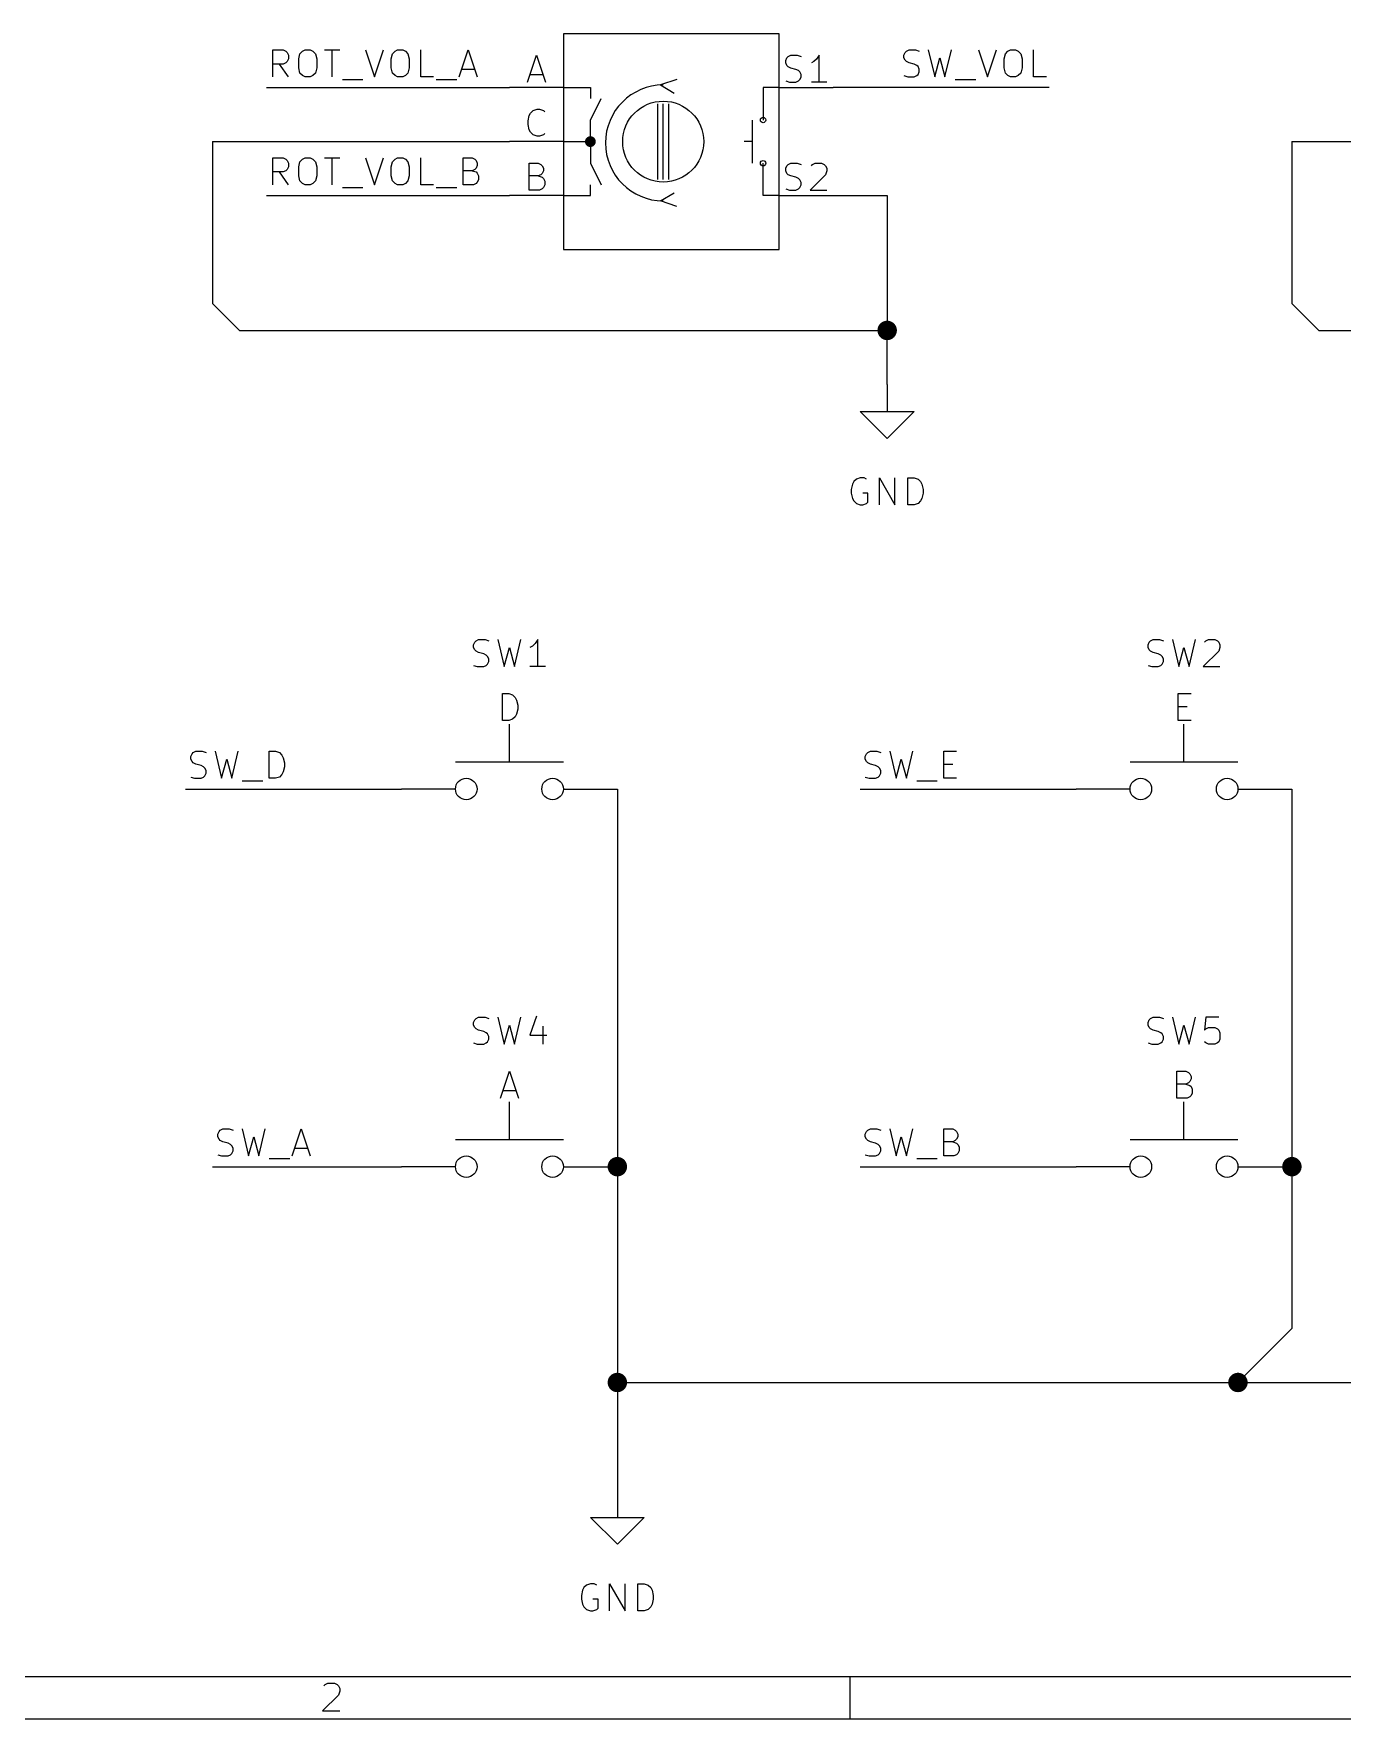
# Model space of a CAD drawing. Extents: x 0.4 to 11.3, y -7.9 to -0.4.
# Drawn here: x 2.819 to 5.243, y -7.874 to -4.75 of the extents above; entities that cross this region are included whole.
import ezdxf

# ---------------------------------------------------------------- set-up
doc = ezdxf.new("R2010")
doc.units = 0
doc.header["$MEASUREMENT"] = 0
for name, color, linetype in [('CYAN2', 4, 'CONTINUOUS'), ('GRAY1', 251, 'CONTINUOUS'), ('GREEN3', 91, 'CONTINUOUS'), ('LYELLOW', 51, 'CONTINUOUS'), ('RED2', 1, 'CONTINUOUS'), ('RED3', 11, 'CONTINUOUS')]:
    doc.layers.add(name, color=color, linetype=linetype)

msp = doc.modelspace()

# ---------------------------------------------------------------- linework, layer by layer
at = {"layer": 'CYAN2', "linetype": 'CONTINUOUS'}
for p, q in [((4.33571, -5.58504), (4.33333, -5.59456)), ((4.33809, -5.58028), (4.33571, -5.58504)), ((4.34286, -5.57551), (4.33809, -5.58028)), ((4.35, -5.57313), (4.34286, -5.57551)), ((4.35714, -5.57313), (4.35, -5.57313)), ((4.36191, -5.57551), (4.35714, -5.57313)), ((4.38571, -5.62313), (4.38571, -5.57313)), ((4.38571, -5.57313), (4.41428, -5.62313)), ((4.41428, -5.62313), (4.41428, -5.57313)), ((4.43809, -5.62313), (4.43809, -5.57313)), ((4.43809, -5.57313), (4.45, -5.57313)), ((4.45, -5.57313), (4.45714, -5.57551)), ((4.45714, -5.57551), (4.46191, -5.58028)), ((4.46191, -5.58028), (4.46429, -5.58504)), ((4.46429, -5.58504), (4.46667, -5.59456)), ((4.33333, -5.59456), (4.33333, -5.6017)), ((4.33333, -5.6017), (4.33571, -5.61122)), ((4.33571, -5.61122), (4.33809, -5.61599)), ((4.33809, -5.61599), (4.34286, -5.62075)), ((4.34286, -5.62075), (4.35, -5.62313)), ((4.35, -5.62313), (4.35476, -5.62313)), ((4.36428, -5.6017), (4.35476, -5.6017)), ((4.35476, -5.62313), (4.36191, -5.62075)), ((4.36191, -5.62075), (4.36428, -5.61837)), ((4.36428, -5.61837), (4.36428, -5.6017)), ((4.45, -5.62313), (4.43809, -5.62313)), ((4.45714, -5.62075), (4.45, -5.62313)), ((4.46191, -5.61599), (4.45714, -5.62075)), ((4.46429, -5.61122), (4.46191, -5.61599)), ((4.46667, -5.6017), (4.46429, -5.61122)), ((4.46667, -5.59456), (4.46667, -5.6017)), ((3.63809, -5.87551), (3.64286, -5.87313)), ((3.64286, -5.87313), (3.65476, -5.87313)), ((3.65476, -5.87313), (3.66191, -5.87551)), ((3.67857, -5.87313), (3.69048, -5.92313)), ((3.70952, -5.92313), (3.72143, -5.87313)), ((3.75238, -5.87313), (3.74762, -5.88028)), ((3.75238, -5.92313), (3.75238, -5.87313)), ((4.88809, -5.87551), (4.89286, -5.87313)), ((4.89286, -5.87313), (4.90476, -5.87313)), ((4.90476, -5.87313), (4.91191, -5.87551)), ((4.92857, -5.87313), (4.94048, -5.92313)), ((4.95952, -5.92313), (4.97143, -5.87313)), ((4.99047, -5.87551), (4.99524, -5.87313)), ((4.99524, -5.87313), (5.00714, -5.87313)), ((5.00714, -5.87313), (5.0119, -5.87551)), ((3.63333, -5.88265), (3.63571, -5.87789)), ((3.63333, -5.88742), (3.63333, -5.88265)), ((3.63571, -5.89218), (3.63333, -5.88742)), ((3.63571, -5.87789), (3.63809, -5.87551)), ((3.63809, -5.89456), (3.63571, -5.89218)), ((3.64286, -5.89694), (3.63809, -5.89456)), ((3.65238, -5.89932), (3.64286, -5.89694)), ((3.65714, -5.9017), (3.65238, -5.89932)), ((3.65952, -5.90408), (3.65714, -5.9017)), ((3.66191, -5.90885), (3.65952, -5.90408)), ((3.69048, -5.92313), (3.7, -5.88742)), ((3.7, -5.88742), (3.70952, -5.92313)), ((3.74285, -5.88504), (3.73809, -5.88742)), ((3.74762, -5.88028), (3.74285, -5.88504)), ((4.88333, -5.88265), (4.88571, -5.87789)), ((4.88333, -5.88742), (4.88333, -5.88265)), ((4.88571, -5.89218), (4.88333, -5.88742)), ((4.88571, -5.87789), (4.88809, -5.87551)), ((4.88809, -5.89456), (4.88571, -5.89218)), ((4.89286, -5.89694), (4.88809, -5.89456)), ((4.90238, -5.89932), (4.89286, -5.89694)), ((4.90714, -5.9017), (4.90238, -5.89932)), ((4.90952, -5.90408), (4.90714, -5.9017)), ((4.91191, -5.90885), (4.90952, -5.90408)), ((4.94048, -5.92313), (4.95, -5.88742)), ((4.95, -5.88742), (4.95952, -5.92313)), ((5.01428, -5.89456), (4.98571, -5.92313)), ((4.98809, -5.87789), (4.99047, -5.87551)), ((5.0119, -5.87551), (5.01428, -5.87789)), ((5.01428, -5.87789), (5.01667, -5.88265)), ((5.01667, -5.88742), (5.01428, -5.89456)), ((5.01667, -5.88265), (5.01667, -5.88742)), ((3.63333, -5.92075), (3.64048, -5.92313)), ((3.64048, -5.92313), (3.65238, -5.92313)), ((3.65238, -5.92313), (3.65714, -5.92075)), ((3.65714, -5.92075), (3.65952, -5.91837)), ((3.65952, -5.91837), (3.66191, -5.91361)), ((3.66191, -5.91361), (3.66191, -5.90885)), ((3.76667, -5.92313), (3.73809, -5.92313)), ((4.88333, -5.92075), (4.89048, -5.92313)), ((4.89048, -5.92313), (4.90238, -5.92313)), ((4.90238, -5.92313), (4.90714, -5.92075)), ((4.90714, -5.92075), (4.90952, -5.91837)), ((4.90952, -5.91837), (4.91191, -5.91361)), ((4.91191, -5.91361), (4.91191, -5.90885)), ((4.98571, -5.92313), (5.01667, -5.92313)), ((3.6869, -6.02313), (3.6869, -5.97313)), ((3.6869, -5.97313), (3.69881, -5.97313)), ((3.69881, -5.97313), (3.70595, -5.97551)), ((3.70595, -5.97551), (3.71071, -5.98028)), ((3.71071, -5.98028), (3.71309, -5.98504)), ((3.71309, -5.98504), (3.71547, -5.99456)), ((3.71547, -5.99456), (3.71547, -6.0017)), ((4.93928, -6.02313), (4.93928, -5.97313)), ((4.93928, -5.97313), (4.96309, -5.97313)), ((4.93928, -5.99694), (4.95595, -5.99694)), ((3.69881, -6.02313), (3.6869, -6.02313)), ((3.70595, -6.02075), (3.69881, -6.02313)), ((3.71071, -6.01599), (3.70595, -6.02075)), ((3.71309, -6.01122), (3.71071, -6.01599)), ((3.71547, -6.0017), (3.71309, -6.01122)), ((4.96309, -6.02313), (4.93928, -6.02313)), ((3.63333, -6.58265), (3.63571, -6.57789)), ((3.63333, -6.58742), (3.63333, -6.58265)), ((3.63571, -6.59218), (3.63333, -6.58742)), ((3.63571, -6.57789), (3.63809, -6.57551)), ((3.63809, -6.59456), (3.63571, -6.59218)), ((3.63809, -6.57551), (3.64286, -6.57313)), ((3.64286, -6.57313), (3.65476, -6.57313)), ((3.65476, -6.57313), (3.66191, -6.57551)), ((3.67857, -6.57313), (3.69048, -6.62313)), ((3.69048, -6.62313), (3.7, -6.58742)), ((3.7, -6.58742), (3.70952, -6.62313)), ((3.70952, -6.62313), (3.72143, -6.57313)), ((3.75, -6.57075), (3.73809, -6.60646)), ((3.7619, -6.5898), (3.7619, -6.62313)), ((4.88333, -6.58265), (4.88571, -6.57789)), ((4.88333, -6.58742), (4.88333, -6.58265)), ((4.88571, -6.59218), (4.88333, -6.58742)), ((4.88571, -6.57789), (4.88809, -6.57551)), ((4.88809, -6.59456), (4.88571, -6.59218)), ((4.88809, -6.57551), (4.89286, -6.57313)), ((4.89286, -6.57313), (4.90476, -6.57313)), ((4.90476, -6.57313), (4.91191, -6.57551)), ((4.92857, -6.57313), (4.94048, -6.62313)), ((4.94048, -6.62313), (4.95, -6.58742)), ((4.95, -6.58742), (4.95952, -6.62313)), ((4.95952, -6.62313), (4.97143, -6.57313)), ((4.99047, -6.57313), (4.98809, -6.59694)), ((5.01428, -6.57313), (4.99047, -6.57313)), ((4.99047, -6.59456), (4.99524, -6.59218)), ((4.99524, -6.59218), (5.00714, -6.59218)), ((5.00714, -6.59218), (5.0119, -6.59456)), ((3.63333, -6.62075), (3.64048, -6.62313)), ((3.64286, -6.59694), (3.63809, -6.59456)), ((3.64048, -6.62313), (3.65238, -6.62313)), ((3.65238, -6.59932), (3.64286, -6.59694)), ((3.65714, -6.6017), (3.65238, -6.59932)), ((3.65238, -6.62313), (3.65714, -6.62075)), ((3.65952, -6.60408), (3.65714, -6.6017)), ((3.65714, -6.62075), (3.65952, -6.61837)), ((3.66191, -6.60885), (3.65952, -6.60408)), ((3.65952, -6.61837), (3.66191, -6.61361)), ((3.66191, -6.61361), (3.66191, -6.60885)), ((3.73809, -6.60646), (3.76904, -6.60646)), ((4.88333, -6.62075), (4.89048, -6.62313)), ((4.89286, -6.59694), (4.88809, -6.59456)), ((4.89048, -6.62313), (4.90238, -6.62313)), ((4.90238, -6.59932), (4.89286, -6.59694)), ((4.90714, -6.6017), (4.90238, -6.59932)), ((4.90238, -6.62313), (4.90714, -6.62075)), ((4.90952, -6.60408), (4.90714, -6.6017)), ((4.90714, -6.62075), (4.90952, -6.61837)), ((4.91191, -6.60885), (4.90952, -6.60408)), ((4.90952, -6.61837), (4.91191, -6.61361)), ((4.91191, -6.61361), (4.91191, -6.60885)), ((4.98809, -6.59694), (4.99047, -6.59456)), ((4.99047, -6.62075), (4.98809, -6.61837)), ((4.99524, -6.62313), (4.99047, -6.62075)), ((5.00714, -6.62313), (4.99524, -6.62313)), ((5.0119, -6.62075), (5.00714, -6.62313)), ((5.0119, -6.59456), (5.01428, -6.59694)), ((5.01428, -6.61837), (5.0119, -6.62075)), ((5.01428, -6.59694), (5.01667, -6.6017)), ((5.01667, -6.61361), (5.01428, -6.61837)), ((5.01667, -6.6017), (5.01667, -6.61361)), ((3.68333, -6.72313), (3.7, -6.67313)), ((3.7, -6.67313), (3.71667, -6.72313)), ((4.9369, -6.72313), (4.9369, -6.67313)), ((4.9369, -6.67313), (4.95357, -6.67313)), ((4.95357, -6.67313), (4.95833, -6.67551)), ((4.95833, -6.67551), (4.96071, -6.67789)), ((4.96071, -6.67789), (4.96309, -6.68265)), ((4.96309, -6.68265), (4.96309, -6.68742)), ((3.68809, -6.70885), (3.7119, -6.70885)), ((4.95357, -6.69694), (4.9369, -6.69694)), ((4.95833, -6.69456), (4.95357, -6.69694)), ((4.95357, -6.69694), (4.96071, -6.69932)), ((4.96071, -6.69218), (4.95833, -6.69456)), ((4.96309, -6.68742), (4.96071, -6.69218)), ((4.96071, -6.69932), (4.96309, -6.7017)), ((4.96309, -6.7017), (4.96547, -6.70646)), ((4.96547, -6.71361), (4.96309, -6.71837)), ((4.96547, -6.70646), (4.96547, -6.71361)), ((4.95595, -6.72313), (4.9369, -6.72313)), ((4.96071, -6.72075), (4.95595, -6.72313)), ((4.96309, -6.71837), (4.96071, -6.72075)), ((3.85, -7.62313), (3.84286, -7.62551)), ((3.85714, -7.62313), (3.85, -7.62313)), ((3.86191, -7.62551), (3.85714, -7.62313)), ((3.88571, -7.67313), (3.88571, -7.62313)), ((3.88571, -7.62313), (3.91428, -7.67313)), ((3.91428, -7.67313), (3.91428, -7.62313)), ((3.93809, -7.67313), (3.93809, -7.62313)), ((3.93809, -7.62313), (3.95, -7.62313)), ((3.95, -7.62313), (3.95714, -7.62551)), ((3.83571, -7.63504), (3.83333, -7.64456)), ((3.83333, -7.64456), (3.83333, -7.6517)), ((3.83333, -7.6517), (3.83571, -7.66122)), ((3.83809, -7.63028), (3.83571, -7.63504)), ((3.84286, -7.62551), (3.83809, -7.63028)), ((3.86428, -7.6517), (3.85476, -7.6517)), ((3.86428, -7.66837), (3.86428, -7.6517)), ((3.95714, -7.62551), (3.96191, -7.63028)), ((3.96191, -7.63028), (3.96429, -7.63504)), ((3.96429, -7.63504), (3.96667, -7.64456)), ((3.96667, -7.6517), (3.96429, -7.66122)), ((3.96667, -7.64456), (3.96667, -7.6517)), ((3.83571, -7.66122), (3.83809, -7.66599)), ((3.83809, -7.66599), (3.84286, -7.67075)), ((3.84286, -7.67075), (3.85, -7.67313)), ((3.85, -7.67313), (3.85476, -7.67313)), ((3.85476, -7.67313), (3.86191, -7.67075)), ((3.86191, -7.67075), (3.86428, -7.66837)), ((3.95, -7.67313), (3.93809, -7.67313)), ((3.95714, -7.67075), (3.95, -7.67313)), ((3.96191, -7.66599), (3.95714, -7.67075)), ((3.96429, -7.66122), (3.96191, -7.66599))]:
    msp.add_line(p, q, dxfattribs=at)
at = {"layer": 'GRAY1', "linetype": 'CONTINUOUS'}
for p, q in [((3.2619, -4.83013), (3.2619, -4.78013)), ((3.2619, -4.78013), (3.28095, -4.78013)), ((3.28095, -4.78013), (3.28571, -4.78251)), ((3.31667, -4.78251), (3.32143, -4.78013)), ((3.32143, -4.78013), (3.33095, -4.78013)), ((3.33095, -4.78013), (3.33571, -4.78251)), ((3.35714, -4.78013), (3.38571, -4.78013)), ((3.37143, -4.83013), (3.37143, -4.78013)), ((3.43333, -4.78013), (3.45, -4.83013)), ((3.45, -4.83013), (3.46667, -4.78013)), ((3.48809, -4.78251), (3.49285, -4.78013)), ((3.49285, -4.78013), (3.50238, -4.78013)), ((3.50238, -4.78013), (3.50714, -4.78251)), ((3.53571, -4.83013), (3.53571, -4.78013)), ((3.60714, -4.83013), (3.62381, -4.78013)), ((3.62381, -4.78013), (3.64048, -4.83013)), ((4.43571, -4.78251), (4.44048, -4.78013)), ((4.44048, -4.78013), (4.45238, -4.78013)), ((4.45238, -4.78013), (4.45952, -4.78251)), ((4.47619, -4.78013), (4.48809, -4.83013)), ((4.50714, -4.83013), (4.51905, -4.78013)), ((4.56904, -4.78013), (4.58571, -4.83013)), ((4.58571, -4.83013), (4.60238, -4.78013)), ((4.62381, -4.78251), (4.62857, -4.78013)), ((4.62857, -4.78013), (4.63809, -4.78013)), ((4.63809, -4.78013), (4.64285, -4.78251)), ((4.67143, -4.83013), (4.67143, -4.78013)), ((3.28095, -4.80632), (3.2619, -4.80632)), ((3.29047, -4.83013), (3.27381, -4.80632)), ((3.28571, -4.80394), (3.28095, -4.80632)), ((3.28571, -4.78251), (3.28809, -4.78489)), ((3.28809, -4.80156), (3.28571, -4.80394)), ((3.28809, -4.78489), (3.29047, -4.78965)), ((3.29047, -4.7968), (3.28809, -4.80156)), ((3.29047, -4.78965), (3.29047, -4.7968)), ((3.30952, -4.7968), (3.3119, -4.78727)), ((3.30952, -4.81346), (3.30952, -4.7968)), ((3.3119, -4.78727), (3.31667, -4.78251)), ((3.33571, -4.78251), (3.34047, -4.78727)), ((3.34047, -4.78727), (3.34285, -4.7968)), ((3.34285, -4.7968), (3.34285, -4.81346)), ((3.48095, -4.7968), (3.48333, -4.78727)), ((3.48095, -4.81346), (3.48095, -4.7968)), ((3.48333, -4.78727), (3.48809, -4.78251)), ((3.50714, -4.78251), (3.5119, -4.78727)), ((3.5119, -4.78727), (3.51428, -4.7968)), ((3.51428, -4.7968), (3.51428, -4.81346)), ((4.43095, -4.78965), (4.43333, -4.78489)), ((4.43095, -4.79441), (4.43095, -4.78965)), ((4.43333, -4.79917), (4.43095, -4.79441)), ((4.43333, -4.78489), (4.43571, -4.78251)), ((4.43571, -4.80156), (4.43333, -4.79917)), ((4.44048, -4.80394), (4.43571, -4.80156)), ((4.45, -4.80632), (4.44048, -4.80394)), ((4.45476, -4.8087), (4.45, -4.80632)), ((4.45714, -4.81108), (4.45476, -4.8087)), ((4.45952, -4.81584), (4.45714, -4.81108)), ((4.48809, -4.83013), (4.49762, -4.79441)), ((4.49762, -4.79441), (4.50714, -4.83013)), ((4.61667, -4.7968), (4.61904, -4.78727)), ((4.61667, -4.81346), (4.61667, -4.7968)), ((4.61904, -4.78727), (4.62381, -4.78251)), ((4.64285, -4.78251), (4.64761, -4.78727)), ((4.64761, -4.78727), (4.65, -4.7968)), ((4.65, -4.7968), (4.65, -4.81346)), ((3.3119, -4.82298), (3.30952, -4.81346)), ((3.31667, -4.82775), (3.3119, -4.82298)), ((3.32143, -4.83013), (3.31667, -4.82775)), ((3.33095, -4.83013), (3.32143, -4.83013)), ((3.33571, -4.82775), (3.33095, -4.83013)), ((3.34047, -4.82298), (3.33571, -4.82775)), ((3.34285, -4.81346), (3.34047, -4.82298)), ((3.39048, -4.83489), (3.42857, -4.83489)), ((3.48333, -4.82298), (3.48095, -4.81346)), ((3.48809, -4.82775), (3.48333, -4.82298)), ((3.49285, -4.83013), (3.48809, -4.82775)), ((3.50238, -4.83013), (3.49285, -4.83013)), ((3.50714, -4.82775), (3.50238, -4.83013)), ((3.5119, -4.82298), (3.50714, -4.82775)), ((3.51428, -4.81346), (3.5119, -4.82298)), ((3.55952, -4.83013), (3.53571, -4.83013)), ((3.56429, -4.83489), (3.60238, -4.83489)), ((3.61191, -4.81584), (3.63571, -4.81584)), ((4.43095, -4.82775), (4.43809, -4.83013)), ((4.43809, -4.83013), (4.45, -4.83013)), ((4.45, -4.83013), (4.45476, -4.82775)), ((4.45476, -4.82775), (4.45714, -4.82537)), ((4.45714, -4.82537), (4.45952, -4.8206)), ((4.45952, -4.8206), (4.45952, -4.81584)), ((4.52619, -4.83489), (4.56428, -4.83489)), ((4.61904, -4.82298), (4.61667, -4.81346)), ((4.62381, -4.82775), (4.61904, -4.82298)), ((4.62857, -4.83013), (4.62381, -4.82775)), ((4.63809, -4.83013), (4.62857, -4.83013)), ((4.64285, -4.82775), (4.63809, -4.83013)), ((4.64761, -4.82298), (4.64285, -4.82775)), ((4.65, -4.81346), (4.64761, -4.82298)), ((4.69524, -4.83013), (4.67143, -4.83013)), ((3.2619, -5.03013), (3.2619, -4.98013)), ((3.2619, -4.98013), (3.28095, -4.98013)), ((3.28095, -4.98013), (3.28571, -4.98251)), ((3.28571, -4.98251), (3.28809, -4.98489)), ((3.28809, -4.98489), (3.29047, -4.98965)), ((3.29047, -4.9968), (3.28809, -5.00156)), ((3.29047, -4.98965), (3.29047, -4.9968)), ((3.30952, -4.9968), (3.3119, -4.98727)), ((3.30952, -5.01346), (3.30952, -4.9968)), ((3.3119, -4.98727), (3.31667, -4.98251)), ((3.31667, -4.98251), (3.32143, -4.98013)), ((3.32143, -4.98013), (3.33095, -4.98013)), ((3.33095, -4.98013), (3.33571, -4.98251)), ((3.33571, -4.98251), (3.34047, -4.98727)), ((3.34047, -4.98727), (3.34285, -4.9968)), ((3.34285, -4.9968), (3.34285, -5.01346)), ((3.35714, -4.98013), (3.38571, -4.98013)), ((3.37143, -5.03013), (3.37143, -4.98013)), ((3.43333, -4.98013), (3.45, -5.03013)), ((3.45, -5.03013), (3.46667, -4.98013)), ((3.48095, -4.9968), (3.48333, -4.98727)), ((3.48095, -5.01346), (3.48095, -4.9968)), ((3.48333, -4.98727), (3.48809, -4.98251)), ((3.48809, -4.98251), (3.49285, -4.98013)), ((3.49285, -4.98013), (3.50238, -4.98013)), ((3.50238, -4.98013), (3.50714, -4.98251)), ((3.50714, -4.98251), (3.5119, -4.98727)), ((3.5119, -4.98727), (3.51428, -4.9968)), ((3.51428, -4.9968), (3.51428, -5.01346)), ((3.53571, -5.03013), (3.53571, -4.98013)), ((3.61428, -5.03013), (3.61428, -4.98013)), ((3.61428, -4.98013), (3.63095, -4.98013)), ((3.63095, -4.98013), (3.63571, -4.98251)), ((3.63571, -4.98251), (3.63809, -4.98489)), ((3.63809, -4.98489), (3.64048, -4.98965)), ((3.64048, -4.99441), (3.63809, -4.99917)), ((3.64048, -4.98965), (3.64048, -4.99441)), ((3.28095, -5.00632), (3.2619, -5.00632)), ((3.29047, -5.03013), (3.27381, -5.00632)), ((3.28571, -5.00394), (3.28095, -5.00632)), ((3.28809, -5.00156), (3.28571, -5.00394)), ((3.3119, -5.02298), (3.30952, -5.01346)), ((3.31667, -5.02775), (3.3119, -5.02298)), ((3.32143, -5.03013), (3.31667, -5.02775)), ((3.33571, -5.02775), (3.33095, -5.03013)), ((3.34047, -5.02298), (3.33571, -5.02775)), ((3.34285, -5.01346), (3.34047, -5.02298)), ((3.48333, -5.02298), (3.48095, -5.01346)), ((3.48809, -5.02775), (3.48333, -5.02298)), ((3.49285, -5.03013), (3.48809, -5.02775)), ((3.50714, -5.02775), (3.50238, -5.03013)), ((3.5119, -5.02298), (3.50714, -5.02775)), ((3.51428, -5.01346), (3.5119, -5.02298)), ((3.63095, -5.00394), (3.61428, -5.00394)), ((3.63571, -5.00156), (3.63095, -5.00394)), ((3.63095, -5.00394), (3.63809, -5.00632)), ((3.63809, -5.02775), (3.63333, -5.03013)), ((3.63809, -4.99917), (3.63571, -5.00156)), ((3.63809, -5.00632), (3.64048, -5.0087)), ((3.64048, -5.02537), (3.63809, -5.02775)), ((3.64048, -5.0087), (3.64285, -5.01346)), ((3.64285, -5.0206), (3.64048, -5.02537)), ((3.64285, -5.01346), (3.64285, -5.0206)), ((3.33095, -5.03013), (3.32143, -5.03013)), ((3.39048, -5.03489), (3.42857, -5.03489)), ((3.50238, -5.03013), (3.49285, -5.03013)), ((3.55952, -5.03013), (3.53571, -5.03013)), ((3.56429, -5.03489), (3.60238, -5.03489)), ((3.63333, -5.03013), (3.61428, -5.03013)), ((3.10952, -6.08965), (3.1119, -6.08489)), ((3.10952, -6.09441), (3.10952, -6.08965)), ((3.1119, -6.08489), (3.11428, -6.08251)), ((3.11428, -6.08251), (3.11905, -6.08013)), ((3.11905, -6.08013), (3.13095, -6.08013)), ((3.13095, -6.08013), (3.13809, -6.08251)), ((3.15476, -6.08013), (3.16667, -6.13013)), ((3.18571, -6.13013), (3.19762, -6.08013)), ((3.25476, -6.13013), (3.25476, -6.08013)), ((3.25476, -6.08013), (3.26666, -6.08013)), ((3.26666, -6.08013), (3.2738, -6.08251)), ((3.2738, -6.08251), (3.27857, -6.08727)), ((3.27857, -6.08727), (3.28095, -6.09203)), ((3.28095, -6.09203), (3.28333, -6.10156)), ((4.35952, -6.08965), (4.3619, -6.08489)), ((4.35952, -6.09441), (4.35952, -6.08965)), ((4.3619, -6.08489), (4.36428, -6.08251)), ((4.36428, -6.08251), (4.36905, -6.08013)), ((4.36905, -6.08013), (4.38095, -6.08013)), ((4.38095, -6.08013), (4.38809, -6.08251)), ((4.40476, -6.08013), (4.41667, -6.13013)), ((4.43571, -6.13013), (4.44762, -6.08013)), ((4.50476, -6.13013), (4.50476, -6.08013)), ((4.50476, -6.08013), (4.52857, -6.08013)), ((3.1119, -6.09917), (3.10952, -6.09441)), ((3.11428, -6.10156), (3.1119, -6.09917)), ((3.11905, -6.10394), (3.11428, -6.10156)), ((3.12857, -6.10632), (3.11905, -6.10394)), ((3.13333, -6.1087), (3.12857, -6.10632)), ((3.13571, -6.11108), (3.13333, -6.1087)), ((3.13809, -6.11584), (3.13571, -6.11108)), ((3.13571, -6.12537), (3.13809, -6.1206)), ((3.13809, -6.1206), (3.13809, -6.11584)), ((3.16667, -6.13013), (3.17619, -6.09441)), ((3.17619, -6.09441), (3.18571, -6.13013)), ((3.27857, -6.12298), (3.2738, -6.12775)), ((3.28095, -6.11822), (3.27857, -6.12298)), ((3.28333, -6.1087), (3.28095, -6.11822)), ((3.28333, -6.10156), (3.28333, -6.1087)), ((4.3619, -6.09917), (4.35952, -6.09441)), ((4.36428, -6.10156), (4.3619, -6.09917)), ((4.36905, -6.10394), (4.36428, -6.10156)), ((4.37857, -6.10632), (4.36905, -6.10394)), ((4.38333, -6.1087), (4.37857, -6.10632)), ((4.38571, -6.11108), (4.38333, -6.1087)), ((4.38809, -6.11584), (4.38571, -6.11108)), ((4.38571, -6.12537), (4.38809, -6.1206)), ((4.38809, -6.1206), (4.38809, -6.11584)), ((4.41667, -6.13013), (4.42619, -6.09441)), ((4.42619, -6.09441), (4.43571, -6.13013)), ((4.50476, -6.10394), (4.52143, -6.10394)), ((3.10952, -6.12775), (3.11667, -6.13013)), ((3.11667, -6.13013), (3.12857, -6.13013)), ((3.12857, -6.13013), (3.13333, -6.12775)), ((3.13333, -6.12775), (3.13571, -6.12537)), ((3.20476, -6.13489), (3.24285, -6.13489)), ((3.26666, -6.13013), (3.25476, -6.13013)), ((3.2738, -6.12775), (3.26666, -6.13013)), ((4.35952, -6.12775), (4.36667, -6.13013)), ((4.36667, -6.13013), (4.37857, -6.13013)), ((4.37857, -6.13013), (4.38333, -6.12775)), ((4.38333, -6.12775), (4.38571, -6.12537)), ((4.45476, -6.13489), (4.49285, -6.13489)), ((4.52857, -6.13013), (4.50476, -6.13013)), ((3.15952, -6.78965), (3.1619, -6.78489)), ((3.15952, -6.79441), (3.15952, -6.78965)), ((3.1619, -6.79917), (3.15952, -6.79441)), ((3.1619, -6.78489), (3.16428, -6.78251)), ((3.16428, -6.80156), (3.1619, -6.79917)), ((3.16428, -6.78251), (3.16905, -6.78013)), ((3.16905, -6.80394), (3.16428, -6.80156)), ((3.16905, -6.78013), (3.18095, -6.78013)), ((3.17857, -6.80632), (3.16905, -6.80394)), ((3.18333, -6.8087), (3.17857, -6.80632)), ((3.18095, -6.78013), (3.18809, -6.78251)), ((3.18571, -6.81108), (3.18333, -6.8087)), ((3.20476, -6.78013), (3.21667, -6.83013)), ((3.21667, -6.83013), (3.22619, -6.79441)), ((3.22619, -6.79441), (3.23571, -6.83013)), ((3.23571, -6.83013), (3.24762, -6.78013)), ((3.29761, -6.83013), (3.31428, -6.78013)), ((3.31428, -6.78013), (3.33095, -6.83013)), ((4.35952, -6.78965), (4.3619, -6.78489)), ((4.35952, -6.79441), (4.35952, -6.78965)), ((4.3619, -6.79917), (4.35952, -6.79441)), ((4.3619, -6.78489), (4.36428, -6.78251)), ((4.36428, -6.80156), (4.3619, -6.79917)), ((4.36428, -6.78251), (4.36905, -6.78013)), ((4.36905, -6.80394), (4.36428, -6.80156)), ((4.36905, -6.78013), (4.38095, -6.78013)), ((4.37857, -6.80632), (4.36905, -6.80394)), ((4.38333, -6.8087), (4.37857, -6.80632)), ((4.38095, -6.78013), (4.38809, -6.78251)), ((4.38571, -6.81108), (4.38333, -6.8087)), ((4.40476, -6.78013), (4.41667, -6.83013)), ((4.41667, -6.83013), (4.42619, -6.79441)), ((4.42619, -6.79441), (4.43571, -6.83013)), ((4.43571, -6.83013), (4.44762, -6.78013)), ((4.50476, -6.83013), (4.50476, -6.78013)), ((4.50476, -6.78013), (4.52143, -6.78013)), ((4.52143, -6.80394), (4.50476, -6.80394)), ((4.52143, -6.78013), (4.52619, -6.78251)), ((4.52619, -6.80156), (4.52143, -6.80394)), ((4.52143, -6.80394), (4.52857, -6.80632)), ((4.52619, -6.78251), (4.52857, -6.78489)), ((4.52857, -6.79917), (4.52619, -6.80156)), ((4.52857, -6.78489), (4.53095, -6.78965)), ((4.53095, -6.79441), (4.52857, -6.79917)), ((4.52857, -6.80632), (4.53095, -6.8087)), ((4.53095, -6.78965), (4.53095, -6.79441)), ((4.53095, -6.8087), (4.53333, -6.81346)), ((3.15952, -6.82775), (3.16667, -6.83013)), ((3.16667, -6.83013), (3.17857, -6.83013)), ((3.17857, -6.83013), (3.18333, -6.82775)), ((3.18333, -6.82775), (3.18571, -6.82537)), ((3.18809, -6.81584), (3.18571, -6.81108)), ((3.18571, -6.82537), (3.18809, -6.8206)), ((3.18809, -6.8206), (3.18809, -6.81584)), ((3.25476, -6.83489), (3.29285, -6.83489)), ((3.30238, -6.81584), (3.32619, -6.81584)), ((4.35952, -6.82775), (4.36667, -6.83013)), ((4.36667, -6.83013), (4.37857, -6.83013)), ((4.37857, -6.83013), (4.38333, -6.82775)), ((4.38333, -6.82775), (4.38571, -6.82537)), ((4.38809, -6.81584), (4.38571, -6.81108)), ((4.38571, -6.82537), (4.38809, -6.8206)), ((4.38809, -6.8206), (4.38809, -6.81584)), ((4.45476, -6.83489), (4.49285, -6.83489)), ((4.5238, -6.83013), (4.50476, -6.83013)), ((4.52857, -6.82775), (4.5238, -6.83013)), ((4.53095, -6.82537), (4.52857, -6.82775)), ((4.53333, -6.8206), (4.53095, -6.82537)), ((4.53333, -6.81346), (4.53333, -6.8206))]:
    msp.add_line(p, q, dxfattribs=at)
at = {"layer": 'GREEN3', "linetype": 'CONTINUOUS'}
for p, q in [((3.25, -4.85), (3.7, -4.85)), ((4.7, -4.85), (4.3, -4.85)), ((3.15, -4.95), (3.7, -4.95)), ((3.15, -4.95), (3.15, -5.25)), ((5.15, -4.95), (5.7, -4.95)), ((5.15, -4.95), (5.15, -5.25)), ((3.25, -5.05), (3.7, -5.05)), ((4.3, -5.05), (4.4, -5.05)), ((4.4, -5.05), (4.4, -5.3)), ((3.15, -5.25), (3.2, -5.3)), ((5.15, -5.25), (5.2, -5.3)), ((3.2, -5.3), (4.4, -5.3)), ((4.4, -5.4), (4.4, -5.3)), ((5.2, -5.3), (6.45, -5.3)), ((3.1, -6.15), (3.5, -6.15)), ((3.9, -6.15), (3.9, -6.85)), ((4.35, -6.15), (4.75, -6.15)), ((5.15, -6.15), (5.15, -6.85)), ((3.15, -6.85), (3.5, -6.85)), ((3.9, -6.85), (3.9, -7.25)), ((4.35, -6.85), (4.75, -6.85)), ((5.15, -6.85), (5.15, -7.15)), ((5.15, -7.15), (5.05, -7.25)), ((3.9, -7.25), (5.05, -7.25)), ((3.9, -7.25), (3.9, -7.45)), ((5.05, -7.25), (6.4, -7.25))]:
    msp.add_line(p, q, dxfattribs=at)
at = {"layer": 'GREEN3', "const_width": 0.018}
for points in [[(4.391, -5.3, 1), (4.409, -5.3, 1)], [(3.891, -6.85, 1), (3.909, -6.85, 1)], [(5.141, -6.85, 1), (5.159, -6.85, 1)], [(3.891, -7.25, 1), (3.909, -7.25, 1)], [(5.041, -7.25, 1), (5.059, -7.25, 1)]]:
    msp.add_lwpolyline(points, format="xyb", close=True, dxfattribs=at)
at = {"layer": 'LYELLOW', "linetype": 'CONTINUOUS'}
for p, q in [((3.8, -4.75), (3.8, -5.15)), ((4.2, -4.75), (3.8, -4.75)), ((4.2, -5.15), (4.2, -4.75)), ((3.8, -5.15), (4.2, -5.15))]:
    msp.add_line(p, q, dxfattribs=at)
at = {"layer": 'RED2', "linetype": 'CONTINUOUS'}
for p, q in [((3.8, -4.75), (3.8, -5.15)), ((4.2, -4.75), (3.8, -4.75)), ((4.2, -5.15), (4.2, -4.75)), ((4.01, -4.835), (3.98, -4.845)), ((3.8, -4.85), (3.7, -4.85)), ((3.8, -4.85), (3.85, -4.85)), ((3.85, -4.85), (3.85, -4.87)), ((3.85, -4.91), (3.87, -4.87)), ((3.98, -4.845), (4.005, -4.86)), ((4.2, -4.85), (4.17, -4.85)), ((4.17, -4.85), (4.17, -4.91)), ((4.2, -4.85), (4.3, -4.85)), ((3.975, -5.02), (3.975, -4.88)), ((3.985, -5.02), (3.985, -4.88)), ((3.995, -4.88), (3.995, -5.02)), ((3.85, -4.95), (3.85, -4.91)), ((4.15, -4.91), (4.15, -4.99)), ((3.8, -4.95), (3.7, -4.95)), ((3.8, -4.95), (3.85, -4.95)), ((3.83, -4.95), (3.85, -4.95)), ((3.85, -4.95), (3.85, -4.99)), ((4.15, -4.95), (4.135, -4.95)), ((3.85, -4.99), (3.87, -5.03)), ((4.17, -5.05), (4.17, -4.99)), ((3.85, -5.05), (3.85, -5.03)), ((3.8, -5.05), (3.7, -5.05)), ((3.8, -5.05), (3.85, -5.05)), ((3.98, -5.06), (4.005, -5.045)), ((4.01, -5.07), (3.98, -5.06)), ((4.2, -5.05), (4.17, -5.05)), ((4.2, -5.05), (4.3, -5.05)), ((3.8, -5.15), (4.2, -5.15)), ((4.4, -5.4), (4.4, -5.45)), ((4.4, -5.5), (4.35, -5.45)), ((4.35, -5.45), (4.4, -5.45)), ((4.4, -5.45), (4.45, -5.45)), ((4.45, -5.45), (4.4, -5.5)), ((3.7, -6.1), (3.7, -6.03)), ((4.95, -6.1), (4.95, -6.03)), ((3.8, -6.1), (3.6, -6.1)), ((5.05, -6.1), (4.85, -6.1)), ((3.6, -6.15), (3.5, -6.15)), ((3.8, -6.15), (3.9, -6.15)), ((4.85, -6.15), (4.75, -6.15)), ((5.05, -6.15), (5.15, -6.15)), ((3.7, -6.8), (3.7, -6.73)), ((4.95, -6.8), (4.95, -6.73)), ((3.8, -6.8), (3.6, -6.8)), ((5.05, -6.8), (4.85, -6.8)), ((3.6, -6.85), (3.5, -6.85)), ((3.8, -6.85), (3.9, -6.85)), ((4.85, -6.85), (4.75, -6.85)), ((5.05, -6.85), (5.15, -6.85)), ((3.9, -7.45), (3.9, -7.5)), ((3.9, -7.55), (3.85, -7.5)), ((3.85, -7.5), (3.9, -7.5)), ((3.9, -7.5), (3.95, -7.5)), ((3.95, -7.5), (3.9, -7.55)), ((11.2206, -7.79556), (0.472441, -7.79556)), ((3.3562, -7.8123), (3.35864, -7.80987)), ((3.35864, -7.80987), (3.36352, -7.80743)), ((3.36352, -7.80743), (3.3757, -7.80743)), ((3.3757, -7.80743), (3.38057, -7.80987)), ((3.38057, -7.80987), (3.38301, -7.8123)), ((4.33071, -7.79556), (4.33071, -7.8743)), ((3.38301, -7.82936), (3.35377, -7.85861)), ((3.38301, -7.8123), (3.38545, -7.81718)), ((3.38545, -7.82205), (3.38301, -7.82936)), ((3.38545, -7.81718), (3.38545, -7.82205)), ((3.35377, -7.85861), (3.38545, -7.85861)), ((11.2993, -7.8743), (0.393701, -7.8743))]:
    msp.add_line(p, q, dxfattribs=at)
at = {"layer": 'RED2', "const_width": 0.01}
msp.add_lwpolyline([(3.845, -4.95, 1), (3.855, -4.95, 1)], format="xyb", close=True, dxfattribs=at)
at = {"layer": 'RED2'}
for centre, radius in [((3.985, -4.95), 0.075), ((4.17, -4.91), 0.005), ((4.17, -4.99), 0.005), ((3.62, -6.15), 0.02), ((3.78, -6.15), 0.02), ((4.87, -6.15), 0.02), ((5.03, -6.15), 0.02), ((3.62, -6.85), 0.02), ((3.78, -6.85), 0.02), ((4.87, -6.85), 0.02), ((5.03, -6.85), 0.02)]:
    msp.add_circle(centre, radius, dxfattribs=at)
msp.add_arc((3.9855, -4.9525), 0.1075, -269.734, -90.2665, dxfattribs=at)
at = {"layer": 'RED3', "linetype": 'CONTINUOUS'}
for p, q in [((3.73333, -4.83988), (3.75, -4.78988)), ((3.75, -4.78988), (3.76667, -4.83988)), ((4.21191, -4.7994), (4.21428, -4.79464)), ((4.21191, -4.80417), (4.21191, -4.7994)), ((4.21428, -4.80893), (4.21191, -4.80417)), ((4.21428, -4.79464), (4.21667, -4.79226)), ((4.21667, -4.81131), (4.21428, -4.80893)), ((4.21667, -4.79226), (4.22143, -4.78988)), ((4.22143, -4.81369), (4.21667, -4.81131)), ((4.22143, -4.78988), (4.23333, -4.78988)), ((4.23333, -4.78988), (4.24048, -4.79226)), ((4.26428, -4.80178), (4.25952, -4.80417)), ((4.26905, -4.79702), (4.26428, -4.80178)), ((4.27381, -4.78988), (4.26905, -4.79702)), ((4.27381, -4.83988), (4.27381, -4.78988)), ((3.73809, -4.82559), (3.7619, -4.82559)), ((4.21191, -4.8375), (4.21905, -4.83988)), ((4.21905, -4.83988), (4.23095, -4.83988)), ((4.23095, -4.81607), (4.22143, -4.81369)), ((4.23571, -4.81845), (4.23095, -4.81607)), ((4.23095, -4.83988), (4.23571, -4.8375)), ((4.23809, -4.82083), (4.23571, -4.81845)), ((4.23571, -4.8375), (4.23809, -4.83512)), ((4.24048, -4.82559), (4.23809, -4.82083)), ((4.23809, -4.83512), (4.24048, -4.83035)), ((4.24048, -4.83035), (4.24048, -4.82559)), ((4.28809, -4.83988), (4.25952, -4.83988)), ((3.73452, -4.91131), (3.7369, -4.90178)), ((3.7369, -4.90178), (3.73928, -4.89702)), ((3.73928, -4.89702), (3.74405, -4.89226)), ((3.74405, -4.89226), (3.75119, -4.88988)), ((3.75119, -4.88988), (3.75595, -4.88988)), ((3.75595, -4.88988), (3.76309, -4.89226)), ((3.76309, -4.89226), (3.76547, -4.89464)), ((3.73452, -4.91845), (3.73452, -4.91131)), ((3.7369, -4.92797), (3.73452, -4.91845)), ((3.73928, -4.93274), (3.7369, -4.92797)), ((3.74405, -4.9375), (3.73928, -4.93274)), ((3.76547, -4.93512), (3.76309, -4.9375)), ((3.75119, -4.93988), (3.74405, -4.9375)), ((3.75595, -4.93988), (3.75119, -4.93988)), ((3.76309, -4.9375), (3.75595, -4.93988)), ((3.7369, -5.03988), (3.7369, -4.98988)), ((3.7369, -4.98988), (3.75357, -4.98988)), ((3.75357, -4.98988), (3.75833, -4.99226)), ((3.75833, -4.99226), (3.76071, -4.99464)), ((3.76071, -4.99464), (3.76309, -4.9994)), ((4.21191, -4.9994), (4.21428, -4.99464)), ((4.21428, -4.99464), (4.21667, -4.99226)), ((4.21667, -4.99226), (4.22143, -4.98988)), ((4.22143, -4.98988), (4.23333, -4.98988)), ((4.23333, -4.98988), (4.24048, -4.99226)), ((4.25952, -4.99464), (4.2619, -4.99226)), ((4.2619, -4.99226), (4.26667, -4.98988)), ((4.26667, -4.98988), (4.27857, -4.98988)), ((4.27857, -4.98988), (4.28333, -4.99226)), ((4.28333, -4.99226), (4.28571, -4.99464)), ((4.28571, -4.99464), (4.28809, -4.9994)), ((3.75357, -5.01369), (3.7369, -5.01369)), ((3.75833, -5.01131), (3.75357, -5.01369)), ((3.75357, -5.01369), (3.76071, -5.01607)), ((3.76071, -5.00893), (3.75833, -5.01131)), ((3.76309, -5.00417), (3.76071, -5.00893)), ((3.76071, -5.01607), (3.76309, -5.01845)), ((3.76309, -4.9994), (3.76309, -5.00417)), ((3.76309, -5.01845), (3.76547, -5.02321)), ((3.76547, -5.02321), (3.76547, -5.03035)), ((4.21191, -5.00417), (4.21191, -4.9994)), ((4.21428, -5.00893), (4.21191, -5.00417)), ((4.21667, -5.01131), (4.21428, -5.00893)), ((4.22143, -5.01369), (4.21667, -5.01131)), ((4.23095, -5.01607), (4.22143, -5.01369)), ((4.23571, -5.01845), (4.23095, -5.01607)), ((4.23809, -5.02083), (4.23571, -5.01845)), ((4.24048, -5.02559), (4.23809, -5.02083)), ((4.24048, -5.03035), (4.24048, -5.02559)), ((4.28571, -5.01131), (4.25714, -5.03988)), ((4.28809, -5.00417), (4.28571, -5.01131)), ((4.28809, -4.9994), (4.28809, -5.00417)), ((3.75595, -5.03988), (3.7369, -5.03988)), ((3.76071, -5.0375), (3.75595, -5.03988)), ((3.76309, -5.03512), (3.76071, -5.0375)), ((3.76547, -5.03035), (3.76309, -5.03512)), ((4.21191, -5.0375), (4.21905, -5.03988)), ((4.21905, -5.03988), (4.23095, -5.03988)), ((4.23095, -5.03988), (4.23571, -5.0375)), ((4.23571, -5.0375), (4.23809, -5.03512)), ((4.23809, -5.03512), (4.24048, -5.03035)), ((4.25714, -5.03988), (4.28809, -5.03988))]:
    msp.add_line(p, q, dxfattribs=at)

doc.saveas('drawing.dxf')
